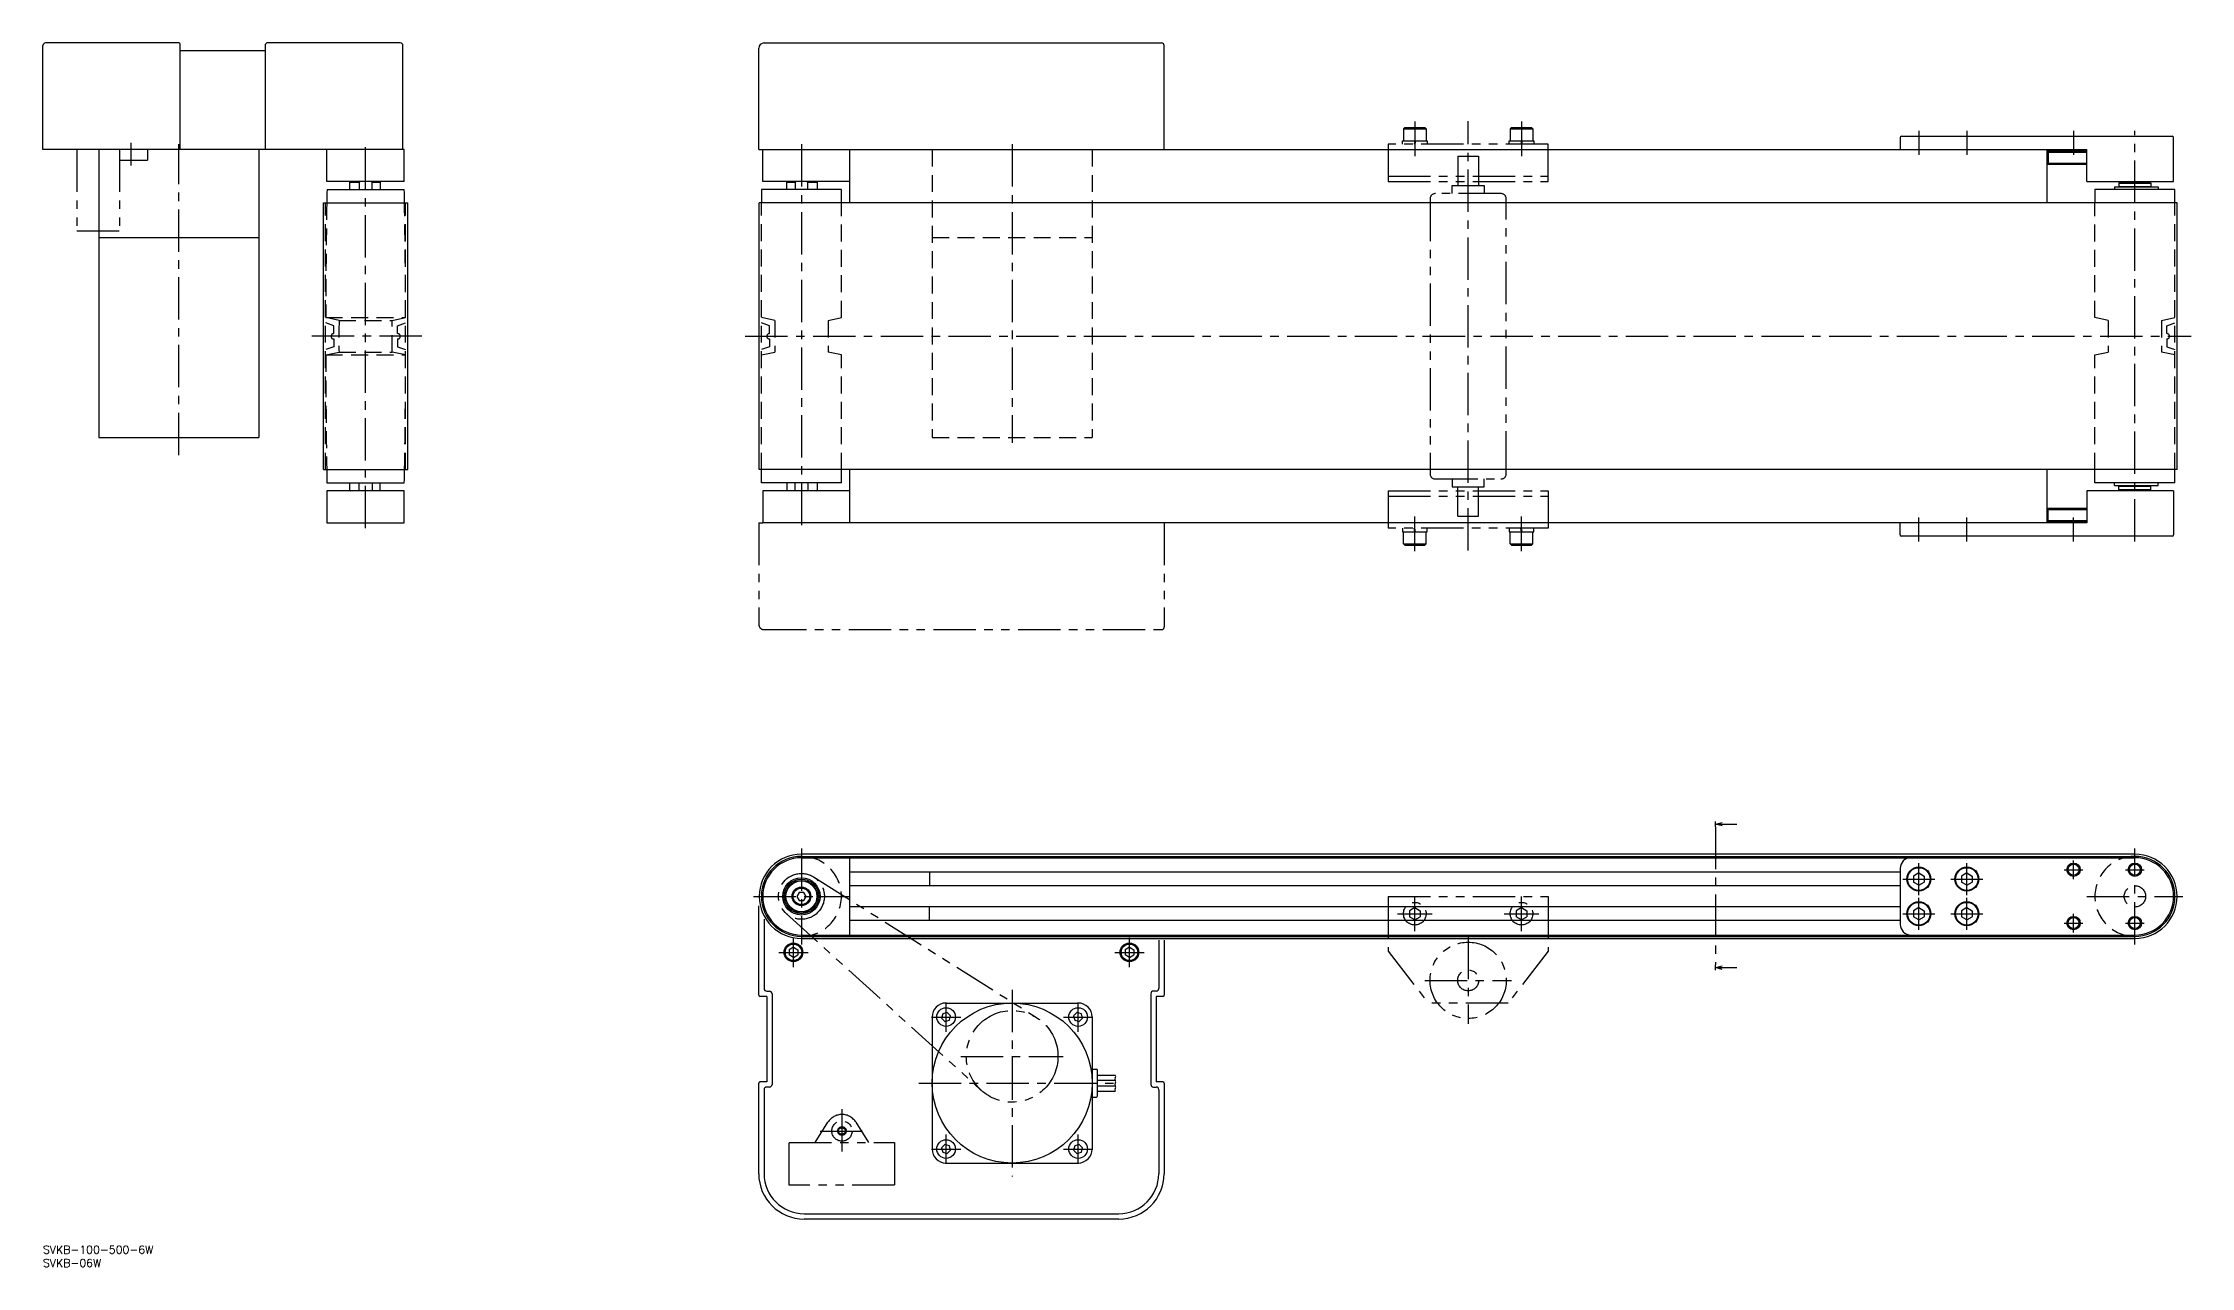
# Model space of a CAD drawing. Extents: x 0 to 1292, y -8 to 451.
# Drawn here: x 0 to 805, y -8 to 451 of the extents above; entities that cross this region are included whole.
import ezdxf

# ---------------------------------------------------------------- set-up
doc = ezdxf.new("R2010")
doc.units = 0
doc.header["$LTSCALE"] = 0.5
for name, pattern in [('CENTER', [50.8, 31.75, -6.35, 6.35, -6.35]), ('DASHED', [19.05, 12.7, -6.35]), ('PHANTOM', [63.5, 31.75, -6.35, 6.35, -6.35, 6.35, -6.35])]:
    doc.linetypes.add(name, pattern=pattern)
doc.layers.get('0').update_dxf_attribs({"linetype": 'CONTINUOUS'})
for name, color, linetype in [('MSM_CENTER', 1, 'CENTER'), ('MSM_CONTINUOUS', 7, 'CONTINUOUS'), ('MSM_DASHED', 4, 'DASHED'), ('MSM_IMAGINARY', 6, 'PHANTOM'), ('MSM_NARROW', 5, 'CONTINUOUS'), ('MSM_PART_NUMBER', 7, 'CONTINUOUS')]:
    doc.layers.add(name, color=color, linetype=linetype)
doc.styles.get("Standard").update_dxf_attribs({"font": 'txt.shx', "height": 3, "bigfont": 'bigfont.shx'})

msp = doc.modelspace()

# ---------------------------------------------------------------- linework, layer by layer
msp.add_arc((134, 450), 1, 0, 90)
at = {"layer": 'MSM_CENTER'}
for p, q in [((514.4, 421.55), (514.4, 408.55)), ((534.4, 260.63), (534.4, 421.63)), ((554.4, 421.55), (554.4, 408.55)), ((33, 413.5), (33, 405)), ((51, 296.47), (51, 413)), ((121, 269), (121, 413)), ((284.4, 413), (284.4, 269)), ((363.4, 413), (363.4, 301)), ((703.4, 418), (703.4, 409)), ((721.4, 418), (721.4, 409)), ((761.4, 418), (761.4, 409)), ((784.4, 264), (784.4, 418)), ((142.07, 341), (99.93, 341)), ((263.34, 341), (805.45, 341)), ((514.4, 260.45), (514.4, 273.45)), ((554.4, 260.45), (554.4, 273.45)), ((703.4, 264), (703.4, 273)), ((721.4, 264), (721.4, 273)), ((761.4, 264), (761.4, 273)), ((627.18, 157.08), (627.18, 105.28)), ((284.4, 149), (284.4, 113)), ((784.4, 113), (784.4, 149)), ((697.4, 137.5), (709.4, 137.5)), ((703.4, 131.5), (703.4, 143.5)), ((715.4, 137.5), (727.4, 137.5)), ((721.4, 131.5), (721.4, 143.5)), ((757.9, 141), (764.9, 141)), ((761.4, 137.5), (761.4, 144.5)), ((780.9, 141), (787.9, 141)), ((266.4, 131), (302.4, 131)), ((514.4, 118), (514.4, 131)), ((554.4, 118), (554.4, 131)), ((703.4, 118.5), (703.4, 130.5)), ((721.4, 118.5), (721.4, 130.5)), ((766.4, 131), (802.4, 131)), ((507.9, 124.5), (520.9, 124.5)), ((547.9, 124.5), (560.9, 124.5)), ((697.4, 124.5), (709.4, 124.5)), ((715.4, 124.5), (727.4, 124.5)), ((757.9, 121), (764.9, 121)), ((761.4, 117.5), (761.4, 124.5)), ((780.9, 121), (787.9, 121)), ((281.4, 104.5), (281.4, 115.5)), ((407.4, 104.5), (407.4, 115.5)), ((534.4, 115.8), (534.4, 83.2)), ((275.9, 110), (286.9, 110)), ((401.9, 110), (412.9, 110)), ((518.1, 99.5), (550.7, 99.5)), ((338.65, 80.25), (338.65, 91.25)), ((363.4, 96), (363.4, 26)), ((388.15, 80.25), (388.15, 91.25)), ((333.15, 85.75), (344.15, 85.75)), ((382.65, 85.75), (393.65, 85.75)), ((344.21, 71), (382.59, 71)), ((328.4, 61), (404.1, 61)), ((299.6, 51.2), (299.6, 34.8)), ((291.4, 43), (307.8, 43)), ((338.65, 30.75), (338.65, 41.75)), ((388.15, 30.75), (388.15, 41.75)), ((333.15, 36.25), (344.15, 36.25)), ((382.65, 36.25), (393.65, 36.25))]:
    msp.add_line(p, q, dxfattribs=at)
at = {"layer": 'MSM_CONTINUOUS'}
for p, q in [((0, 411), (0, 450)), ((51, 451), (1, 451)), ((51.5, 411), (51.5, 450.5)), ((83.5, 448), (51.5, 448)), ((83.5, 411), (83.5, 450.5)), ((134, 451), (84, 451)), ((135, 411), (135, 450)), ((268.4, 411), (268.4, 449)), ((270.4, 451), (419.4, 451)), ((420.4, 411), (420.4, 450)), ((135.5, 411), (0, 411)), ((21, 411), (21, 303)), ((81, 411), (81, 303)), ((106.5, 399), (106.5, 411)), ((135.5, 399), (135.5, 411)), ((268.4, 411), (766.4, 411)), ((269.9, 399), (269.9, 411)), ((302.4, 411), (302.4, 391)), ((696.4, 415.5), (696.4, 411)), ((696.9, 416), (798.4, 416)), ((751.4, 411), (751.4, 391)), ((766.4, 399), (766.4, 411)), ((798.9, 399), (798.9, 415.5)), ((751.83, 410.5), (751.4, 410.06)), ((751.4, 405.93), (751.83, 405.5)), ((751.83, 410.5), (751.83, 405.5)), ((751.83, 410.5), (766.4, 410.5)), ((751.83, 405.5), (766.4, 405.5)), ((135.5, 399), (106.5, 399)), ((106.51, 396), (135.49, 396)), ((115.2, 399), (115, 398.8)), ((115, 398.8), (115, 396)), ((115, 398.8), (118.6, 398.8)), ((119.16, 399), (118.6, 398.8)), ((118.6, 398.8), (118.6, 396)), ((123.4, 398.8), (122.84, 399)), ((123.4, 398.8), (126.5, 398.8)), ((123.4, 396), (123.4, 398.8)), ((126.5, 399), (126.5, 396)), ((299.4, 396), (269.4, 396)), ((269.4, 396), (269.4, 391)), ((302.4, 399), (269.9, 399)), ((278.9, 396), (278.9, 399)), ((278.9, 398.8), (282, 398.8)), ((282.56, 399), (282, 398.8)), ((282, 398.8), (282, 396)), ((286.8, 398.8), (286.24, 399)), ((286.8, 398.8), (290.4, 398.8)), ((286.8, 396), (286.8, 398.8)), ((290.4, 398.8), (290.2, 399)), ((290.4, 396), (290.4, 398.8)), ((299.4, 391), (299.4, 396)), ((766.4, 399), (798.9, 399)), ((799.4, 396), (769.4, 396)), ((769.4, 396), (769.4, 391)), ((776.75, 397), (793.15, 397)), ((776.75, 397), (776.75, 396)), ((778.6, 398.65), (778.4, 398.45)), ((778.4, 398.45), (790.4, 398.45)), ((778.4, 398.45), (778.4, 397.15)), ((778.4, 397.15), (790.4, 397.15)), ((778.6, 398.65), (790.2, 398.65)), ((778.65, 397.15), (778.65, 397)), ((780.4, 398.65), (780.4, 399)), ((788.4, 398.65), (788.4, 399)), ((790.15, 397.15), (790.15, 397)), ((790.2, 398.65), (790.4, 398.45)), ((790.2, 398.65), (790.4, 398.45)), ((790.4, 398.45), (790.4, 397.15)), ((793.15, 397), (793.15, 396)), ((799.4, 391), (799.4, 396)), ((105.2, 391), (136.8, 391)), ((105.2, 291), (105.2, 391)), ((136.8, 291), (136.8, 391)), ((800.2, 391), (268.6, 391)), ((268.6, 291), (268.6, 391)), ((800.2, 291), (800.2, 391)), ((21, 378), (81, 378)), ((21, 303), (81, 303)), ((105.2, 291), (136.8, 291)), ((800.2, 291), (268.6, 291)), ((269.4, 286), (269.4, 291)), ((299.4, 286), (299.4, 291)), ((302.4, 291), (302.4, 271)), ((751.4, 291), (751.4, 271)), ((769.4, 286), (769.4, 291)), ((799.4, 286), (799.4, 291)), ((106.5, 286), (135.5, 286)), ((106.5, 283.02), (106.5, 271.02)), ((106.5, 283.02), (106.5, 271)), ((135.5, 283), (106.5, 283)), ((115, 286), (115, 283.2)), ((115, 283.2), (115.2, 283)), ((115, 283.2), (118.6, 283.2)), ((118.6, 283.2), (118.6, 286)), ((119.16, 283), (118.6, 283.2)), ((123.4, 283.2), (122.84, 283)), ((123.4, 286), (123.4, 283.2)), ((123.4, 283.2), (126.5, 283.2)), ((126.5, 283), (126.5, 286)), ((135.5, 271), (135.5, 283.01)), ((299.4, 286), (269.4, 286)), ((302.39, 283.01), (269.9, 283)), ((269.9, 283), (269.9, 271)), ((278.9, 286), (278.9, 283)), ((278.9, 283.2), (282, 283.2)), ((282, 283.2), (282, 286)), ((282.54, 283.01), (282, 283.2)), ((286.8, 283.2), (286.26, 283.01)), ((286.8, 286), (286.8, 283.2)), ((286.8, 283.2), (290.4, 283.2)), ((290.21, 283.01), (290.4, 283.2)), ((290.4, 283.2), (290.4, 286)), ((766.4, 283), (766.4, 271)), ((798.9, 283), (766.4, 283)), ((799.4, 286), (769.4, 286)), ((776.75, 285), (776.75, 286)), ((776.75, 285), (793.15, 285)), ((778.4, 284.85), (790.4, 284.85)), ((778.4, 283.55), (778.4, 284.85)), ((778.4, 283.55), (790.4, 283.55)), ((778.6, 283.35), (778.4, 283.55)), ((778.6, 283.35), (790.2, 283.35)), ((778.65, 284.85), (778.65, 285)), ((780.4, 283), (780.4, 283.35)), ((788.4, 283), (788.4, 283.35)), ((790.15, 284.85), (790.15, 285)), ((790.2, 283.35), (790.4, 283.55)), ((790.4, 283.55), (790.4, 284.85)), ((793.15, 285), (793.15, 286)), ((798.9, 283), (798.9, 266.5)), ((751.4, 276.07), (751.83, 276.5)), ((751.83, 271.5), (751.83, 276.5)), ((751.83, 276.5), (766.4, 276.5)), ((106.5, 271), (135.5, 271)), ((766.4, 271), (269.9, 271)), ((696.4, 266.5), (696.4, 271)), ((798.4, 266), (696.9, 266)), ((751.83, 271.5), (751.4, 271.94)), ((751.83, 271.5), (766.4, 271.5)), ((784.4, 146.8), (284.4, 146.8)), ((284.4, 146), (784.4, 146)), ((284.4, 145.5), (784.4, 145.5)), ((302.4, 145.5), (302.4, 116.5)), ((696.4, 140.1), (302.4, 140.1)), ((332.4, 140.1), (332.4, 134.9)), ((696.4, 141.5), (696.4, 120.5)), ((703.4, 139.79), (701.4, 138.63)), ((701.4, 138.63), (701.4, 136.36)), ((703.4, 139.79), (705.4, 138.63)), ((705.4, 138.63), (705.4, 136.36)), ((721.4, 139.79), (719.4, 138.63)), ((719.4, 138.63), (719.4, 136.36)), ((721.4, 139.79), (723.4, 138.63)), ((723.4, 138.63), (723.4, 136.36)), ((283.53, 132.5), (282.67, 131)), ((282.67, 131), (283.53, 129.5)), ((285.26, 132.5), (283.53, 132.5)), ((283.53, 129.5), (285.26, 129.5)), ((286.13, 131), (285.26, 132.5)), ((285.26, 129.5), (286.13, 131)), ((696.4, 134.9), (302.4, 134.9)), ((703.4, 135.21), (701.4, 136.36)), ((703.4, 135.21), (705.4, 136.36)), ((721.4, 135.21), (719.4, 136.36)), ((721.4, 135.21), (723.4, 136.36)), ((268.4, 94), (268.4, 127.4)), ((270.4, 122.46), (270.4, 96.44)), ((696.4, 127.1), (302.4, 127.1)), ((696.4, 121.9), (302.4, 121.9)), ((332.4, 121.9), (332.4, 127.1)), ((703.4, 126.79), (701.4, 125.63)), ((701.4, 125.63), (701.4, 123.36)), ((703.4, 122.21), (701.4, 123.36)), ((703.4, 126.79), (705.4, 125.63)), ((703.4, 122.21), (705.4, 123.36)), ((705.4, 125.63), (705.4, 123.36)), ((721.4, 126.79), (719.4, 125.63)), ((719.4, 125.63), (719.4, 123.36)), ((721.4, 122.21), (719.4, 123.36)), ((721.4, 126.79), (723.4, 125.63)), ((721.4, 122.21), (723.4, 123.36)), ((723.4, 125.63), (723.4, 123.36)), ((284.4, 116.5), (784.4, 116.5)), ((284.4, 116), (784.4, 116)), ((284.4, 115.2), (784.4, 115.2)), ((418.4, 114.6), (418.4, 96.5)), ((420.4, 114.6), (420.4, 94)), ((281.4, 111.89), (279.75, 110.93)), ((279.75, 110.93), (279.75, 109.07)), ((281.4, 108.11), (279.75, 109.07)), ((281.4, 111.89), (283.05, 110.93)), ((281.4, 108.11), (283.05, 109.07)), ((283.05, 110.93), (283.05, 109.07)), ((407.4, 111.89), (405.75, 110.93)), ((405.75, 110.93), (405.75, 109.07)), ((407.4, 108.11), (405.75, 109.07)), ((407.4, 111.89), (409.05, 110.93)), ((407.4, 108.11), (409.05, 109.07)), ((409.05, 110.93), (409.05, 109.07)), ((271.4, 93.5), (268.9, 93.5)), ((271.4, 95.44), (272.4, 95.44)), ((271.4, 93.5), (271.4, 61.5)), ((273.4, 94.44), (273.4, 60.5)), ((338.65, 91), (388.15, 91)), ((415.4, 94.44), (415.4, 60.5)), ((417.4, 95.5), (416.4, 95.5)), ((419.9, 93.5), (417.4, 93.5)), ((417.4, 93.5), (417.4, 61.5)), ((333.4, 85.75), (333.4, 36.25)), ((337.42, 86.97), (336.98, 85.3)), ((336.98, 85.3), (338.2, 84.08)), ((339.1, 87.42), (337.42, 86.97)), ((338.2, 84.08), (339.87, 84.52)), ((340.32, 86.2), (339.1, 87.42)), ((339.87, 84.52), (340.32, 86.2)), ((387.7, 87.42), (386.47, 86.2)), ((386.47, 86.2), (386.92, 84.52)), ((386.92, 84.52), (388.6, 84.08)), ((389.37, 86.97), (387.7, 87.42)), ((388.6, 84.08), (389.82, 85.3)), ((389.82, 85.3), (389.37, 86.97)), ((393.4, 85.75), (393.4, 36.25)), ((393.4, 66.25), (394.9, 66.25)), ((395.4, 56.25), (395.4, 65.75)), ((268.4, 27), (268.4, 61)), ((271.4, 61.5), (268.9, 61.5)), ((270.4, 58.5), (270.4, 27)), ((272.4, 59.5), (271.4, 59.5)), ((395.4, 64), (402.1, 64)), ((402.1, 62), (395.4, 62)), ((395.4, 60), (402.1, 60)), ((395.4, 58), (402.1, 58)), ((416.4, 59.5), (417.4, 59.5)), ((419.9, 61.5), (417.4, 61.5)), ((418.4, 58.5), (418.4, 27)), ((420.4, 61), (420.4, 27)), ((393.4, 55.75), (394.9, 55.75)), ((338.2, 37.92), (336.98, 36.7)), ((336.98, 36.7), (337.42, 35.03)), ((337.42, 35.03), (339.1, 34.58)), ((339.87, 37.48), (338.2, 37.92)), ((339.1, 34.58), (340.32, 35.8)), ((340.32, 35.8), (339.87, 37.48)), ((386.92, 37.48), (386.47, 35.8)), ((386.47, 35.8), (387.7, 34.58)), ((388.6, 37.92), (386.92, 37.48)), ((387.7, 34.58), (389.37, 35.03)), ((389.82, 36.7), (388.6, 37.92)), ((389.37, 35.03), (389.82, 36.7)), ((338.65, 31), (388.15, 31)), ((285.4, 12), (403.4, 12)), ((403.4, 10), (285.4, 10))]:
    msp.add_line(p, q, dxfattribs=at)
for centre, radius in [((284.4, 131), 7), ((284.4, 131), 6.5), ((284.4, 131), 6), ((703.4, 137.5), 4.5), ((703.4, 137.5), 4.25), ((721.4, 137.5), 4.5), ((721.4, 137.5), 4.25), ((761.4, 141), 2.07), ((784.4, 141), 2.07), ((284.4, 131), 5.8), ((284.4, 131), 3.5), ((284.4, 131), 3.1), ((703.4, 124.5), 4.5), ((721.4, 124.5), 4.5), ((703.4, 124.5), 4.25), ((721.4, 124.5), 4.25), ((761.4, 121), 2.07), ((784.4, 121), 2.07), ((281.4, 110), 3.5), ((281.4, 110), 3.09), ((407.4, 110), 3.5), ((407.4, 110), 3.09), ((363.4, 61), 30), ((338.65, 85.75), 3.5), ((388.15, 85.75), 3.5), ((338.65, 36.25), 3.5), ((388.15, 36.25), 3.5)]:
    msp.add_circle(centre, radius, dxfattribs=at)
for centre, radius, start, end in [((1, 450), 1, 90, 180), ((51, 450.5), 0.5, 0, 90), ((84, 450.5), 0.5, 90, 180), ((270.4, 449), 2, 90, 180), ((419.4, 450), 1, 0, 90), ((696.9, 415.5), 0.5, 90, 180), ((798.4, 415.5), 0.5, 360, 90), ((3131.25, 340.5), 3025.25, 178.94882, 179.04353), ((-2889.25, 340.5), 3025.25, 0.95647, 1.05118), ((937.77, 303.7), 831.46, 180.87525, 181.21978), ((-272.38, 296.6), 408.01, 358.51147, 359.21389), ((696.9, 266.5), 0.5, 180, 270), ((798.4, 266.5), 0.5, 270, 0), ((284.4, 131), 15.8, 90, 270), ((284.4, 131), 15, 90, 270), ((284.4, 131), 14.5, 90, 270), ((700.4, 141.5), 4, 90, 180), ((784.4, 131), 15.8, 270, 90), ((784.4, 131), 15, 270, 90), ((784.4, 131), 14.5, 270, 90), ((700.4, 120.5), 4, 180, 270), ((268.9, 94), 0.5, 180, 270), ((271.4, 96.44), 1, 180, 270), ((272.4, 94.44), 1, 0, 90), ((338.65, 85.75), 5.25, 90, 180), ((388.15, 85.75), 5.25, 0, 90), ((416.4, 94.5), 1, 90, 180), ((417.4, 96.5), 1, 270, 0), ((419.9, 94), 0.5, 270, 0), ((394.9, 65.75), 0.5, 0, 90), ((268.9, 61), 0.5, 90, 180), ((271.4, 58.5), 1, 90, 180), ((272.4, 60.5), 1, 270, 0), ((416.4, 60.5), 1, 180, 270), ((417.4, 58.5), 1, 0, 90), ((419.9, 61), 0.5, 0, 90), ((394.9, 56.25), 0.5, 270, 0), ((338.65, 36.25), 5.25, 180, 270), ((388.15, 36.25), 5.25, 270, 0), ((285.4, 27), 17, 180, 270), ((285.4, 27), 15, 180, 270), ((403.4, 27), 15, 270, 0), ((403.4, 27), 17, 270, 0)]:
    msp.add_arc(centre, radius, start, end, dxfattribs=at)
at = {"layer": 'MSM_DASHED'}
for p, q in [((333.4, 411), (333.4, 303)), ((393.4, 411), (393.4, 303)), ((106, 291), (106, 391)), ((136, 291), (136, 391)), ((269.4, 291), (269.4, 391)), ((299.4, 348), (299.4, 391)), ((769.4, 348), (769.4, 391)), ((799.4, 291), (799.4, 391)), ((333.4, 378), (393.4, 378)), ((106.01, 348), (136, 348)), ((111.01, 346.9), (106.01, 348)), ((111.01, 346.9), (131, 346.9)), ((131, 346.9), (136, 348)), ((274.41, 346.9), (269.41, 348)), ((274.41, 346.9), (274.41, 335.1)), ((294.4, 346.9), (294.39, 335.1)), ((294.4, 346.9), (299.4, 348)), ((774.41, 346.9), (769.4, 348)), ((774.41, 346.9), (774.41, 335.1)), ((794.4, 346.9), (794.39, 335.1)), ((794.4, 346.9), (799.4, 348)), ((109.01, 344.9), (106.01, 346)), ((109.01, 342), (109.01, 344.9)), ((109.01, 340), (109.01, 337.1)), ((133, 344.9), (136, 346)), ((133, 342), (133, 344.9)), ((133, 340), (133, 337.1)), ((272.4, 344.9), (269.4, 346)), ((272.4, 342), (272.4, 344.9)), ((272.4, 340), (272.4, 337.1)), ((796.4, 344.9), (799.4, 346)), ((796.4, 342), (796.4, 344.9)), ((796.4, 340), (796.4, 337.1)), ((109.01, 337.1), (106.01, 336)), ((106.01, 334), (111.01, 335.1)), ((106.01, 334), (136, 334)), ((111.01, 335.1), (131, 335.1)), ((136, 334), (131, 335.1)), ((133, 337.1), (136, 336)), ((272.4, 337.1), (269.4, 336)), ((269.41, 334), (274.41, 335.1)), ((299.4, 334), (294.4, 335.1)), ((299.4, 291), (299.4, 334)), ((769.4, 334), (774.41, 335.1)), ((769.4, 291), (769.4, 334)), ((799.4, 334), (794.4, 335.1)), ((796.4, 337.1), (799.4, 336)), ((333.4, 303), (393.4, 303))]:
    msp.add_line(p, q, dxfattribs=at)
msp.add_circle((784.4, 131), 4, dxfattribs=at)
for centre, radius, start, end in [((3131.25, 340.5), 3025.25, 179.04353, 179.85796), ((-2889.25, 340.5), 3025.25, 0.14204, 0.95647), ((3131.25, 340.5), 3020.25, 179.87859, 180.10244), ((-2889.25, 340.5), 3020.25, 359.89756, 0.12141), ((109.01, 341), 1, 90, 270), ((133, 341), 1, 270, 90), ((272.4, 341), 1, 90, 270), ((796.4, 341), 1, 270, 90), ((3131.25, 340.5), 3025.25, 180.1231, 180.93753), ((-2889.25, 340.5), 3025.25, 359.06247, 359.8769), ((284.4, 131), 15, 270, 90), ((784.4, 131), 15, 90, 270)]:
    msp.add_arc(centre, radius, start, end, dxfattribs=at)
at = {"layer": 'MSM_IMAGINARY'}
for p, q in [((510.16, 418.8), (510.66, 419.3)), ((510.66, 419.3), (518.16, 419.3)), ((518.16, 419.3), (518.66, 418.8)), ((550.16, 418.8), (550.66, 419.3)), ((550.66, 419.3), (558.16, 419.3)), ((558.16, 419.3), (558.66, 418.8)), ((12.7, 411), (12.7, 380.5)), ((28.7, 411), (28.7, 380.5)), ((39.2, 411), (39.2, 407)), ((504.4, 413), (504.4, 399)), ((564.4, 413), (504.4, 413)), ((509.81, 413), (509.81, 414.3)), ((509.81, 414.3), (519.01, 414.3)), ((510.16, 418.8), (510.16, 414.3)), ((510.16, 418.8), (518.66, 418.8)), ((514.41, 414.3), (514.12, 413)), ((514.7, 414.3), (514.41, 413)), ((518.66, 418.8), (518.66, 414.3)), ((519.01, 414.3), (519.01, 413)), ((549.81, 413), (549.81, 414.3)), ((549.81, 414.3), (559.01, 414.3)), ((550.16, 418.8), (558.66, 418.8)), ((550.16, 418.8), (550.16, 414.3)), ((554.41, 414.3), (554.12, 413)), ((554.7, 414.3), (554.41, 413)), ((558.66, 418.8), (558.66, 414.3)), ((559.01, 414.3), (559.01, 413)), ((564.4, 399), (564.4, 413)), ((28.7, 407), (39.2, 407)), ((530.47, 408.5), (530.47, 397.5)), ((530.47, 408.5), (538.32, 408.5)), ((538.32, 408.5), (538.32, 397.5)), ((504.4, 401), (564.4, 401)), ((504.4, 399), (564.4, 399)), ((528.4, 397.5), (540.4, 397.5)), ((528.4, 394.5), (528.4, 397.5)), ((540.4, 397.5), (540.4, 394.5)), ((520.1, 392.5), (520.1, 289.5)), ((546.7, 394.5), (522.1, 394.5)), ((548.7, 289.5), (548.7, 392.5)), ((12.7, 380.5), (28.7, 380.5)), ((504.4, 283), (564.4, 283)), ((504.4, 283), (504.4, 269)), ((522.1, 287.5), (546.7, 287.5)), ((528.4, 287.5), (528.4, 284.5)), ((528.4, 284.5), (540.4, 284.5)), ((530.47, 273.5), (530.47, 284.5)), ((538.32, 273.5), (538.32, 284.5)), ((540.4, 284.5), (540.4, 287.5)), ((564.4, 283), (564.4, 269)), ((504.4, 281), (564.4, 281)), ((268.4, 271), (268.4, 233)), ((268.4, 271), (269.9, 271)), ((420.4, 271), (420.4, 232)), ((564.4, 269), (504.4, 269)), ((509.81, 269), (509.81, 267.7)), ((509.81, 267.7), (519.01, 267.7)), ((510.16, 263.2), (510.16, 267.7)), ((514.41, 267.7), (514.12, 269)), ((514.7, 267.7), (514.41, 269)), ((518.66, 263.2), (518.66, 267.7)), ((519.01, 267.7), (519.01, 269)), ((530.47, 273.5), (538.32, 273.5)), ((549.81, 269), (549.81, 267.7)), ((549.81, 267.7), (559.01, 267.7)), ((550.16, 263.2), (550.16, 267.7)), ((554.41, 267.7), (554.12, 269)), ((554.7, 267.7), (554.41, 269)), ((558.66, 263.2), (558.66, 267.7)), ((559.01, 267.7), (559.01, 269)), ((510.16, 263.2), (510.66, 262.7)), ((510.16, 263.2), (518.66, 263.2)), ((510.66, 262.7), (518.16, 262.7)), ((518.16, 262.7), (518.66, 263.2)), ((550.16, 263.2), (550.66, 262.7)), ((550.16, 263.2), (558.66, 263.2)), ((550.66, 262.7), (558.16, 262.7)), ((558.16, 262.7), (558.66, 263.2)), ((270.4, 231), (419.4, 231)), ((288.98, 138.27), (372.57, 85.54)), ((504.4, 131), (504.4, 110.5)), ((504.4, 131), (564.4, 131)), ((564.4, 131), (564.4, 110.5)), ((278.63, 124.63), (351.85, 58.26)), ((514.4, 126.79), (512.4, 125.63)), ((512.4, 125.63), (512.4, 123.36)), ((514.4, 122.21), (512.4, 123.36)), ((514.4, 126.79), (516.4, 125.63)), ((514.4, 122.21), (516.4, 123.36)), ((516.4, 125.63), (516.4, 123.36)), ((554.4, 126.79), (552.4, 125.63)), ((552.4, 125.63), (552.4, 123.36)), ((554.4, 122.21), (552.4, 123.36)), ((554.4, 126.79), (556.4, 125.63)), ((554.4, 122.21), (556.4, 123.36)), ((556.4, 125.63), (556.4, 123.36)), ((504.4, 110.5), (519.4, 91)), ((564.4, 110.5), (549.4, 91)), ((549.4, 91), (519.4, 91)), ((289.6, 38.7), (294.34, 46.29)), ((298.35, 43.72), (299.6, 44.44)), ((298.35, 42.28), (298.35, 43.72)), ((299.6, 41.56), (298.35, 42.28)), ((299.6, 44.44), (300.85, 43.72)), ((300.85, 42.28), (299.6, 41.56)), ((300.85, 43.72), (300.85, 42.28)), ((304.86, 46.29), (309.6, 38.7)), ((279.85, 22.7), (279.85, 38.7)), ((279.85, 38.7), (319.35, 38.7)), ((319.35, 38.7), (319.35, 22.7)), ((319.35, 22.7), (279.85, 22.7))]:
    msp.add_line(p, q, dxfattribs=at)
for centre, radius in [((284.4, 131), 8.6), ((514.4, 124.5), 4.25), ((554.4, 124.5), 4.25), ((534.4, 99.5), 14.3), ((534.4, 99.5), 3.93), ((363.4, 71), 17.19), ((299.6, 43), 3.8), ((299.6, 43), 1.6)]:
    msp.add_circle(centre, radius, dxfattribs=at)
for centre, radius, start, end in [((522.1, 392.5), 2, 90, 180), ((546.7, 392.5), 2, 0, 90), ((522.1, 289.5), 2, 180, 270), ((546.7, 289.5), 2, 270, 0), ((270.4, 233), 2, 180, 270), ((419.4, 232), 1, 270, 0), ((299.6, 43), 6.2, 32.01171, 147.98829)]:
    msp.add_arc(centre, radius, start, end, dxfattribs=at)
at = {"layer": 'MSM_NARROW'}
for p, q in [((751.4, 410.06), (766.4, 410.06)), ((751.4, 405.93), (766.4, 405.93)), ((751.4, 276.07), (766.4, 276.07)), ((751.4, 271.94), (766.4, 271.94))]:
    msp.add_line(p, q, dxfattribs=at)
for centre in [(761.4, 141), (784.4, 141), (761.4, 121), (784.4, 121)]:
    msp.add_circle(centre, 2.5, dxfattribs=at)
for centre, start, end in [((402.96, 62.5), 150.00001, 209.99997), ((402.96, 60.5), 150.00004, 209.99996), ((402.96, 58.5), 150.00001, 209.99997), ((401.23, 63.5), 330, 30), ((401.23, 61.5), 330, 30), ((401.23, 59.5), 330, 30)]:
    msp.add_arc(centre, 1, start, end, dxfattribs=at)
at = {"layer": 'MSM_PART_NUMBER'}
for p, q in [((627.18, 157.08), (627.18, 159.08)), ((627.18, 158.08), (629.68, 158.75)), ((627.18, 158.08), (635.18, 158.08)), ((629.68, 157.41), (627.18, 158.08)), ((627.18, 103.28), (627.18, 105.28)), ((627.18, 104.28), (629.68, 104.95)), ((627.18, 104.28), (635.18, 104.28)), ((629.68, 103.61), (627.18, 104.28))]:
    msp.add_line(p, q, dxfattribs=at)

# ---------------------------------------------------------------- texts
for s, p in [('SVKB-100-500-6W', (0, -3)), ('SVKB-06W', (0, -8))]:
    msp.add_text(s, height=3, dxfattribs=at).set_placement(p)

doc.saveas('drawing.dxf')
